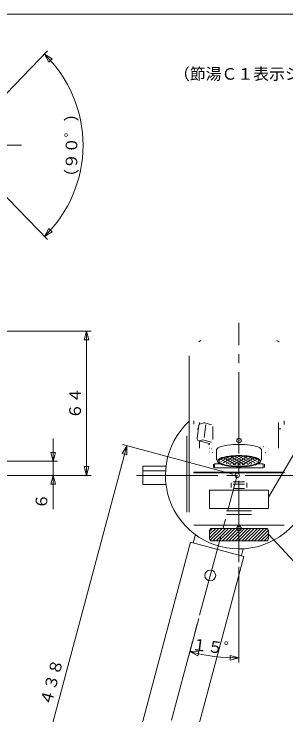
# Model space of a CAD drawing. Units: millimetres, scale not verified. Extents: x -373 to 395, y -278 to 275.
# Drawn here: x -139.5 to -19.4, y -34.6 to 275 of the extents above; entities that cross this region are included whole.
import ezdxf
from ezdxf.enums import TextEntityAlignment as Align

# ---------------------------------------------------------------- set-up
doc = ezdxf.new("R2010")
doc.units = ezdxf.units.MM
doc.header["$LTSCALE"] = 4
doc.header["$PDMODE"] = 32
doc.header["$PDSIZE"] = 2
doc.linetypes.add('USER2', pattern=[12, 9, -1, 1, -1])
for name, color, linetype, lineweight in [('0-1_1', 7, 'Continuous', 18), ('0-2_2', 7, 'Continuous', 18), ('0-3_3', 7, 'Continuous', 18), ('0-4_4', 7, 'Continuous', 18)]:
    doc.layers.add(name, color=color, linetype=linetype, lineweight=lineweight)
doc.styles.add('ＭＳ ゴシック', font='')
doc.styles.get('ＭＳ ゴシック').set_extended_font_data('MS Gothic')

# ---------------------------------------------------------------- blocks, each defined once
blk = doc.blocks.new('D0')
at = {"layer": '0-3_3'}
for p, q in [((-40.129, 30.808), (-40.129, -11.455)), ((-57.906, 7.975), (-62.329, -8.533)), ((-61.811, -6.601), (-57.812, -6.509)), ((-61.811, -6.601), (-58.302, -8.52)), ((-58.302, -8.52), (-57.812, -6.509)), ((-43.968, -8.331), (-44.016, -10.401)), ((-40.129, -9.455), (-43.968, -8.331)), ((-40.129, -9.455), (-44.016, -10.401))]:
    blk.add_line(p, q, dxfattribs=at)
blk.add_arc((-40.129, 74.316), 83.772, 255, 270, dxfattribs=at)
at = {"layer": '0-3_3', "style": 'ＭＳ ゴシック'}
blk.add_text('１５゜', height=5.132, rotation=352.5, dxfattribs=at).set_placement((-61.474, -7.368), align=Align.BOTTOM_LEFT)
blk = doc.blocks.new('D4')
at = {"layer": '0-3_3'}
for p, q in [((-163.306, 134.928), (-105.425, 134.928)), ((-107.425, 134.928), (-106.39, 131.064)), ((-108.461, 131.064), (-106.39, 131.064)), ((-107.425, 71.225), (-108.461, 75.089)), ((-106.39, 75.089), (-108.461, 75.089)), ((-107.425, 71.225), (-106.39, 75.089)), ((-246.357, 71.225), (-105.425, 71.225))]:
    blk.add_line(p, q, dxfattribs=at)
blk.add_lwpolyline([(-107.425, 71.225), (-107.425, 134.928), (-108.461, 131.064)], dxfattribs=at)
at = {"layer": '0-3_3', "style": 'ＭＳ ゴシック'}
blk.add_text('６４', height=5.132, rotation=90, dxfattribs=at).set_placement((-108.425, 96.076), align=Align.BOTTOM_LEFT)
blk = doc.blocks.new('D6')
at = {"layer": '0-3_3'}
for p, q in [((-146.69, 235.978), (-124.715, 258.728)), ((-126.105, 257.289), (-124.165, 253.791)), ((-126.105, 257.289), (-122.676, 255.23)), ((-124.165, 253.791), (-122.676, 255.23)), ((-146.69, 198.123), (-124.715, 175.373)), ((-126.105, 176.812), (-124.165, 180.31)), ((-122.676, 178.871), (-124.165, 180.31)), ((-126.105, 176.812), (-122.676, 178.871))]:
    blk.add_line(p, q, dxfattribs=at)
blk.add_arc((-164.972, 217.051), 55.945, 314.00703, 45.99297, dxfattribs=at)
blk = doc.blocks.new('D12')
at = {"layer": '0-3_3'}
for p, q in [((-89.678, 84.28), (-91.678, 80.816)), ((-42.89, 71.743), (-91.61, 84.797)), ((-89.678, 84.28), (-89.678, 80.28)), ((-91.678, 80.816), (-89.678, 80.28)), ((-146.359, -127.258), (-146.359, -123.258)), ((-144.359, -123.794), (-146.359, -123.258)), ((-111.355, -136.637), (-148.291, -126.74))]:
    blk.add_line(p, q, dxfattribs=at)
blk.add_lwpolyline([(-89.678, 84.28), (-146.359, -127.258), (-144.359, -123.794)], dxfattribs=at)
blk = doc.blocks.new('D18')
at = {"layer": '0-3_3'}
for p, q in [((-122.259, 56.225), (-122.259, 87.498)), ((-122.259, 77.498), (-123.295, 81.362)), ((-121.224, 81.362), (-123.295, 81.362)), ((-122.259, 77.498), (-121.224, 81.362)), ((-157.11, 77.498), (-120.259, 77.498)), ((-248.357, 71.225), (-120.259, 71.225)), ((-122.259, 71.225), (-123.295, 67.361)), ((-122.259, 71.225), (-121.224, 67.361)), ((-123.295, 67.361), (-121.224, 67.361))]:
    blk.add_line(p, q, dxfattribs=at)
at = {"layer": '0-3_3', "style": 'ＭＳ ゴシック'}
blk.add_text('６', height=5.132, rotation=90, dxfattribs=at).set_placement((-123.259, 56.225), align=Align.BOTTOM_LEFT)

msp = doc.modelspace()

# ---------------------------------------------------------------- linework, layer by layer
at = {"layer": '0-1_1'}
msp.add_line((-373.022, 275.029), (394.982, 275.029), dxfattribs=at)
at = {"layer": '0-2_2', "linetype": 'USER2'}
for p, q in [((-307.734, 217.051), (-136.182, 217.051)), ((-40.129, 32.808), (-40.129, 138.676)), ((-107.21, -176.033), (-40.958, 71.225)), ((-85.422, 71.225), (4.196, 71.225))]:
    msp.add_line(p, q, dxfattribs=at)
at = {"layer": '0-2_2'}
for p, q in [((-57.917, 130.181), (-57.449, 130.462)), ((-57.715, 130.306), (-57.908, 130.186)), ((-56.94, 130.762), (-57.715, 130.306)), ((-22.342, 130.181), (-23.343, 130.776)), ((-22.809, 130.462), (-22.334, 130.176)), ((-62.129, 123.959), (-62.129, 97.145)), ((-62.129, 74.451), (-62.129, 97.145)), ((-60.129, 95.333), (-60.129, 94.494)), ((-60.129, 94.494), (-60.129, 93.916)), ((-60.129, 93.916), (-60.129, 93.806)), ((-57.915, 93.202), (-58.663, 87.601)), ((-57.629, 94.523), (-57.629, 93.778)), ((-55.76, 94.404), (-57.174, 94.038)), ((-54.802, 93.619), (-55.55, 88.017)), ((-52.197, 93.612), (-55.259, 94.404)), ((-22.629, 83.294), (-22.629, 94.523)), ((-20.129, 94.494), (-20.129, 95.333)), ((-20.129, 93.916), (-20.129, 94.494)), ((-20.129, 93.755), (-20.129, 93.916)), ((-58.607, 91.82), (-58.099, 91.82)), ((-51.624, 87.001), (-51.624, 92.796)), ((-22.629, 91.82), (-21.652, 91.82)), ((-63.129, 55.027), (-63.129, 88.736)), ((-56.257, 86.868), (-57.672, 86.502)), ((-52.331, 85.852), (-56.257, 86.868)), ((-57.922, 86.5), (-53.283, 85.299)), ((-57.629, 86.424), (-57.629, 83.294)), ((-52.274, 83.794), (-52.311, 83.75)), ((-29.337, 83.881), (-29.375, 83.925)), ((-27.947, 83.75), (-27.985, 83.794)), ((-53.073, 83.226), (-53.087, 83.199)), ((-53.087, 81.457), (-53.073, 81.43)), ((-52.334, 82.894), (-52.347, 82.867)), ((-52.311, 80.906), (-52.274, 80.862)), ((-51.768, 83.434), (-51.806, 83.39)), ((-51.806, 81.266), (-51.792, 81.239)), ((-50.922, 80.775), (-50.884, 80.731)), ((-50.129, 82.328), (-50.129, 77.981)), ((-30.129, 77.981), (-30.129, 82.328)), ((-28.491, 81.222), (-28.453, 81.266)), ((-28.453, 83.39), (-28.467, 83.417)), ((-27.985, 80.862), (-27.947, 80.906)), ((-27.925, 81.762), (-27.912, 81.789)), ((-27.172, 83.199), (-27.186, 83.226)), ((-27.186, 81.43), (-27.172, 81.457)), ((-48.127, 77.361), (-44.478, 79.468)), ((-43.857, 76.048), (-48.012, 78.447)), ((-47.108, 76.795), (-42.052, 79.714)), ((-41.515, 75.85), (-46.865, 78.939)), ((-45.8, 76.395), (-39.957, 79.769)), ((-39.474, 75.827), (-45.478, 79.293)), ((-44.297, 76.109), (-38.067, 79.705)), ((-37.634, 75.919), (-43.915, 79.545)), ((-42.625, 75.919), (-36.344, 79.545)), ((-35.962, 76.109), (-42.192, 79.705)), ((-40.785, 75.827), (-34.781, 79.293)), ((-34.459, 76.395), (-40.302, 79.769)), ((-38.744, 75.85), (-33.394, 78.939)), ((-33.151, 76.795), (-38.207, 79.714)), ((-36.402, 76.048), (-32.247, 78.447)), ((-32.132, 77.361), (-35.781, 79.468)), ((-82.629, 75.225), (-72.382, 75.225)), ((-82.629, 73.225), (-82.629, 75.225)), ((-62.129, 74.197), (-62.129, 74.451)), ((-62.129, 74.451), (-62.119, 74.269)), ((-51.379, 76.104), (-51.379, 74.751)), ((-48.593, 76.315), (-50.879, 76.315)), ((-50.879, 76.315), (-50.879, 74.54)), ((-50.879, 74.54), (-29.379, 74.54)), ((-29.379, 76.315), (-31.662, 76.315)), ((-29.379, 74.54), (-29.379, 76.315)), ((-28.879, 74.751), (-28.879, 76.104)), ((-72.568, 73.225), (-82.629, 73.225)), ((-62.129, 74.197), (-62.115, 74.236)), ((-62.119, 74.016), (-62.129, 74.197)), ((-62.129, 55.627), (-62.129, 74.197)), ((-62.119, 74.269), (-62.065, 73.994)), ((-62.119, 74.263), (-62.067, 73.993)), ((-60.129, 72.638), (-20.129, 72.638)), ((-60.129, 72.61), (-60.129, 72.638)), ((-60.129, 72.61), (-20.129, 72.61)), ((-20.129, 72.638), (-20.129, 72.61)), ((-37.629, 68.412), (-42.629, 68.412)), ((-43.629, 67.989), (-43.629, 65.876)), ((-42.629, 67.266), (-37.629, 67.266)), ((-42.629, 65.454), (-37.629, 65.454)), ((-36.629, 65.876), (-36.629, 67.989)), ((-62.129, 55.627), (-62.129, 55.027)), ((-34.629, 55.607), (-45.629, 55.607)), ((-45.629, 53.916), (-34.629, 53.916)), ((-20.129, 49.282), (-60.129, 49.282)), ((-60.327, 41.438), (-59.365, 45.029)), ((-84.678, -44.806), (-61.486, 41.748)), ((-37.918, 35.433), (-61.486, 41.748)), ((-38.264, 38.779), (-39.077, 35.744)), ((-37.918, 35.433), (-61.11, -51.121))]:
    msp.add_line(p, q, dxfattribs=at)
for points in [[(-53.534, 84.818), (-53.528, 84.821), (-53.521, 84.823), (-53.515, 84.825), (-53.496, 84.833), (-53.477, 84.84), (-53.457, 84.848), (-53.451, 84.851), (-53.445, 84.853), (-53.438, 84.856), (-53.431, 84.859), (-53.424, 84.862), (-53.417, 84.866), (-53.396, 84.876), (-53.375, 84.886), (-53.368, 84.89), (-53.361, 84.894), (-53.354, 84.897), (-53.348, 84.901), (-53.341, 84.904), (-53.335, 84.908), (-53.317, 84.918), (-53.299, 84.929), (-53.294, 84.933), (-53.288, 84.937), (-53.282, 84.941), (-53.277, 84.945), (-53.272, 84.948), (-53.267, 84.952), (-53.253, 84.963), (-53.239, 84.975), (-53.234, 84.979), (-53.23, 84.984), (-53.225, 84.988), (-53.22, 84.993), (-53.216, 84.998), (-53.211, 85.003), (-53.197, 85.019), (-53.193, 85.025), (-53.189, 85.03)], [(-53.189, 85.03), (-53.185, 85.036), (-53.181, 85.044), (-53.176, 85.052), (-53.172, 85.06), (-53.169, 85.069), (-53.166, 85.077), (-53.163, 85.086), (-53.162, 85.094), (-53.16, 85.103), (-53.159, 85.111), (-53.159, 85.12), (-53.159, 85.128), (-53.16, 85.137), (-53.162, 85.145), (-53.164, 85.154), (-53.166, 85.163), (-53.169, 85.171), (-53.172, 85.179), (-53.176, 85.187), (-53.181, 85.196), (-53.186, 85.205), (-53.192, 85.213), (-53.198, 85.221), (-53.204, 85.229), (-53.211, 85.237), (-53.219, 85.246), (-53.228, 85.254), (-53.236, 85.262), (-53.245, 85.27), (-53.254, 85.278), (-53.264, 85.285), (-53.27, 85.29), (-53.277, 85.295), (-53.283, 85.299)], [(-47.315, 79.108), (-47.523, 79.043), (-47.73, 78.974), (-47.931, 78.901), (-48.131, 78.824), (-48.328, 78.74), (-48.522, 78.65), (-48.712, 78.551), (-48.899, 78.444), (-49.029, 78.361), (-49.154, 78.272), (-49.272, 78.173), (-49.379, 78.064), (-49.474, 77.942), (-49.536, 77.838), (-49.585, 77.729), (-49.618, 77.615), (-49.629, 77.498), (-49.629, 77.497)], [(-49.629, 77.498), (-49.622, 77.405), (-49.601, 77.313), (-49.567, 77.223), (-49.524, 77.137), (-49.474, 77.055), (-49.396, 76.952), (-49.308, 76.859), (-49.214, 76.773), (-49.113, 76.694), (-49.007, 76.621), (-48.899, 76.553), (-48.775, 76.48), (-48.649, 76.412), (-48.521, 76.347), (-48.13, 76.173), (-47.997, 76.12), (-47.864, 76.071), (-47.729, 76.023), (-47.574, 75.971), (-47.418, 75.921), (-47.262, 75.873), (-46.788, 75.744), (-46.31, 75.63), (-46.15, 75.596), (-45.99, 75.563), (-45.829, 75.531), (-45.656, 75.499), (-45.482, 75.467), (-45.308, 75.437), (-44.786, 75.355), (-44.262, 75.284), (-43.736, 75.224), (-43.561, 75.206), (-43.385, 75.189), (-43.21, 75.172), (-43.039, 75.158), (-42.868, 75.144), (-42.697, 75.131), (-42.184, 75.098)], [(-48.184, 76.55), (-48.299, 76.618), (-48.4, 76.681), (-48.498, 76.75), (-48.592, 76.823), (-48.681, 76.903), (-48.762, 76.99), (-48.834, 77.085), (-48.882, 77.162), (-48.922, 77.242), (-48.953, 77.326), (-48.972, 77.412), (-48.979, 77.499), (-48.972, 77.585), (-48.953, 77.671), (-48.922, 77.755), (-48.882, 77.835), (-48.834, 77.912), (-48.762, 78.007), (-48.68, 78.094), (-48.592, 78.174), (-48.498, 78.248), (-48.4, 78.316), (-48.299, 78.38), (-48.183, 78.447), (-48.066, 78.511), (-47.947, 78.571), (-47.583, 78.733), (-47.459, 78.782), (-47.334, 78.828), (-47.209, 78.873), (-47.065, 78.922), (-46.92, 78.968), (-46.774, 79.012), (-46.333, 79.133), (-45.887, 79.239), (-45.738, 79.271), (-45.589, 79.301), (-45.439, 79.331), (-45.277, 79.361)], [(-34.603, 79.498), (-34.777, 79.53), (-34.951, 79.56), (-35.473, 79.642), (-35.997, 79.713), (-36.523, 79.773), (-36.698, 79.791), (-36.874, 79.808), (-37.049, 79.824), (-37.254, 79.842), (-37.459, 79.858), (-37.664, 79.873), (-38.28, 79.91), (-38.896, 79.937), (-39.513, 79.952), (-39.719, 79.955), (-39.925, 79.957), (-40.13, 79.957), (-40.336, 79.957), (-40.542, 79.955), (-40.747, 79.952), (-41.364, 79.937), (-41.98, 79.91), (-42.596, 79.873), (-42.801, 79.858), (-43.006, 79.842), (-43.211, 79.824), (-43.431, 79.804), (-43.65, 79.782), (-43.869, 79.759), (-44.525, 79.678), (-45.179, 79.581), (-45.396, 79.545), (-45.613, 79.506), (-45.83, 79.465), (-46.044, 79.423), (-46.258, 79.378), (-46.471, 79.33), (-47.105, 79.169), (-47.315, 79.108)], [(-45.277, 79.361), (-45.116, 79.391), (-44.954, 79.419), (-44.467, 79.495), (-43.979, 79.561), (-43.489, 79.618), (-43.326, 79.634), (-43.163, 79.65), (-42.999, 79.665), (-42.808, 79.682), (-42.617, 79.697), (-42.426, 79.711), (-41.852, 79.745), (-41.278, 79.77), (-40.704, 79.784), (-40.512, 79.787), (-40.32, 79.788), (-40.129, 79.789), (-39.937, 79.788), (-39.746, 79.787), (-39.554, 79.784), (-38.979, 79.77), (-38.405, 79.745), (-37.831, 79.71), (-37.64, 79.697), (-37.449, 79.681), (-37.259, 79.665), (-37.054, 79.646), (-36.85, 79.626), (-36.646, 79.604), (-36.035, 79.529), (-35.426, 79.439), (-35.223, 79.405), (-35.021, 79.369), (-34.819, 79.331), (-34.619, 79.291), (-34.42, 79.249), (-34.222, 79.205), (-33.631, 79.054), (-33.436, 78.997)], [(-31.279, 77.498), (-31.287, 77.412), (-31.306, 77.326), (-31.337, 77.242), (-31.377, 77.162), (-31.425, 77.085), (-31.497, 76.99), (-31.579, 76.902), (-31.667, 76.823), (-31.761, 76.749), (-31.859, 76.681), (-31.96, 76.617), (-32.076, 76.55), (-32.193, 76.486), (-32.312, 76.426), (-32.676, 76.263), (-32.8, 76.215), (-32.925, 76.168), (-33.05, 76.124), (-33.194, 76.075), (-33.339, 76.029), (-33.485, 75.985), (-33.926, 75.864), (-34.372, 75.758), (-34.521, 75.726), (-34.67, 75.695), (-34.82, 75.666), (-34.981, 75.635), (-35.143, 75.606), (-35.305, 75.578), (-35.792, 75.502), (-36.28, 75.436), (-36.77, 75.379), (-36.933, 75.362), (-37.096, 75.347), (-37.26, 75.332), (-37.419, 75.318), (-37.578, 75.305), (-37.737, 75.293), (-38.215, 75.262)], [(-31.484, 76.48), (-31.36, 76.553), (-31.251, 76.621), (-31.146, 76.695), (-31.045, 76.773), (-30.95, 76.859), (-30.863, 76.953), (-30.785, 77.055), (-30.734, 77.137), (-30.692, 77.224), (-30.658, 77.313), (-30.637, 77.405), (-30.629, 77.499), (-30.637, 77.592), (-30.658, 77.684), (-30.692, 77.773), (-30.735, 77.86), (-30.785, 77.942), (-30.863, 78.045), (-30.951, 78.138), (-31.045, 78.224), (-31.146, 78.303), (-31.252, 78.376), (-31.36, 78.444), (-31.484, 78.517), (-31.61, 78.585), (-31.738, 78.65), (-32.129, 78.824), (-32.262, 78.876), (-32.395, 78.926), (-32.53, 78.974), (-32.685, 79.026), (-32.841, 79.076), (-32.997, 79.123), (-33.471, 79.253), (-33.949, 79.366), (-34.109, 79.401), (-34.269, 79.434), (-34.43, 79.466), (-34.603, 79.498)], [(-33.436, 78.997), (-33.242, 78.937), (-33.049, 78.873), (-32.861, 78.805), (-32.676, 78.733), (-32.492, 78.655), (-32.311, 78.571), (-32.134, 78.479), (-31.96, 78.379), (-31.839, 78.302), (-31.722, 78.219), (-31.613, 78.127), (-31.513, 78.025), (-31.424, 77.911), (-31.367, 77.815), (-31.321, 77.713), (-31.29, 77.607), (-31.279, 77.498), (-31.279, 77.498), (-31.279, 77.498), (-31.279, 77.497)], [(-38.215, 75.262), (-38.694, 75.238), (-39.172, 75.221), (-39.651, 75.211), (-39.811, 75.209), (-39.971, 75.208), (-40.13, 75.208), (-40.29, 75.208), (-40.45, 75.209), (-40.609, 75.211), (-41.088, 75.221), (-41.567, 75.238), (-42.045, 75.262), (-42.523, 75.293), (-42.682, 75.305), (-42.841, 75.318), (-43, 75.332), (-43.164, 75.347), (-43.327, 75.363), (-43.491, 75.379), (-43.98, 75.436), (-44.468, 75.502), (-44.955, 75.578), (-45.117, 75.606), (-45.279, 75.636), (-45.44, 75.666), (-45.59, 75.696), (-45.739, 75.726), (-45.888, 75.758), (-46.334, 75.864), (-46.774, 75.985), (-46.92, 76.029), (-47.065, 76.076), (-47.21, 76.124), (-47.335, 76.169), (-47.46, 76.215), (-47.583, 76.264), (-47.948, 76.426), (-48.066, 76.486), (-48.184, 76.55)], [(-42.184, 75.098), (-41.671, 75.072), (-41.157, 75.054), (-40.643, 75.043), (-40.472, 75.041), (-40.3, 75.04), (-40.129, 75.04), (-39.957, 75.04), (-39.786, 75.041), (-39.615, 75.043), (-39.1, 75.054), (-38.587, 75.072), (-38.073, 75.098), (-37.56, 75.131), (-37.389, 75.144), (-37.218, 75.158), (-37.048, 75.173), (-36.872, 75.189), (-36.697, 75.206), (-36.521, 75.224), (-35.996, 75.284), (-35.472, 75.355), (-34.95, 75.437), (-34.776, 75.467), (-34.602, 75.499), (-34.429, 75.532), (-34.268, 75.563), (-34.108, 75.596), (-33.948, 75.631), (-33.47, 75.744), (-32.996, 75.874), (-32.84, 75.921), (-32.684, 75.971), (-32.529, 76.023), (-32.395, 76.071), (-32.261, 76.121), (-32.128, 76.173), (-31.737, 76.347), (-31.61, 76.412), (-31.484, 76.48)], [(-72.382, 67.225), (-82.629, 67.225), (-82.629, 73.225)], [(-20.129, 72.61), (-20.129, 72.385), (-60.129, 72.385), (-60.129, 72.61)]]:
    msp.add_lwpolyline(points, dxfattribs=at)
for centre, radius, start, end in [((-40.129, 71.225), 32.5, 132.60367, 0), ((-56.923, 93.07), 1, 104.51082, 172.39362), ((-55.509, 93.436), 1, 75.48918, 104.51082), ((-57.672, 87.468), 1, 172.39362, 255.48918), ((-52.808, 27), 2.4, 0, 180), ((-52.808, 27), 2.4, 180, 0)]:
    msp.add_arc(centre, radius, start, end, dxfattribs=at)
msp.add_ellipse((-40.129, 82.328), major_axis=(10, 0), ratio=0.258819, start_param=6.2831853, end_param=9.4247783, dxfattribs=at)
at = {"layer": '0-3_3'}
for p in [(-40.129, 86.599), (-40.958, 71.225), (-40.129, 47.782)]:
    msp.add_point(p, dxfattribs=at)
at = {"layer": '0-4_4'}
for p, q in [((-27.129, 56.606), (-27.129, 64.606)), ((-53.129, 56.606), (-27.129, 56.606)), ((-50.379, 47.782), (-53.129, 45.032)), ((-48.965, 47.782), (-53.129, 43.618)), ((-51.794, 47.782), (-53.129, 46.447)), ((-53.129, 46.782), (-53.129, 43.282)), ((-52.796, 42.537), (-47.551, 47.782)), ((-52.129, 47.782), (-28.129, 47.782)), ((-51.637, 42.282), (-46.137, 47.782)), ((-50.223, 42.282), (-44.723, 47.782)), ((-48.808, 42.282), (-43.308, 47.782)), ((-47.394, 42.282), (-41.894, 47.782)), ((-45.98, 42.282), (-40.48, 47.782)), ((-44.566, 42.282), (-39.066, 47.782)), ((-43.152, 42.282), (-37.652, 47.782)), ((-41.737, 42.282), (-36.237, 47.782)), ((-40.323, 42.282), (-34.823, 47.782)), ((-38.909, 42.282), (-33.409, 47.782)), ((-37.495, 42.282), (-31.995, 47.782)), ((-36.08, 42.282), (-30.58, 47.782)), ((-34.666, 42.282), (-29.166, 47.782)), ((-33.252, 42.282), (-27.806, 47.729)), ((-31.838, 42.282), (-27.148, 46.973)), ((-27.129, 46.782), (-27.129, 43.282)), ((-30.424, 42.282), (-27.129, 45.577)), ((-29.009, 42.282), (-27.129, 44.162)), ((-52.129, 42.282), (-28.129, 42.282))]:
    msp.add_line(p, q, dxfattribs=at)
for points in [[(-27.067, 61.603), (-4.568, 99.806), (5.493, 99.806)], [(-53.129, 56.606), (-53.129, 64.606), (-27.129, 64.606)], [(-27.129, 45.273), (-10.218, 27), (9.989, 27)]]:
    msp.add_lwpolyline(points, dxfattribs=at)
for centre, start, end in [((-52.129, 46.782), 90, 180), ((-28.129, 46.782), 0, 90), ((-52.129, 43.282), 180, 270), ((-28.129, 43.282), 270, 0)]:
    msp.add_arc(centre, 1, start, end, dxfattribs=at)

# ---------------------------------------------------------------- block references
at = {"layer": '0-3_3'}
for name in ['D6', 'D4', 'D18', 'D12', 'D0']:
    msp.add_blockref(name, (0, 0), dxfattribs=at)

# ---------------------------------------------------------------- texts
at = {"layer": '0-3_3', "style": 'ＭＳ ゴシック'}
for s, rotation, p in [('（９０゜）', 90, (-110.027, 199.551)), ('４３８', 75, (-121.702, -31.373))]:
    msp.add_text(s, height=5.132, rotation=rotation, dxfattribs=at).set_placement(p, align=Align.BOTTOM_LEFT)
at = {"layer": '0-4_4', "style": 'ＭＳ ゴシック'}
msp.add_text('（節湯Ｃ１表示シール\u3000ハンドル本体付近の壁に貼り付け）', height=5.132, dxfattribs=at).set_placement((-68.853, 244.46), align=Align.BOTTOM_LEFT)

doc.saveas('drawing.dxf')
